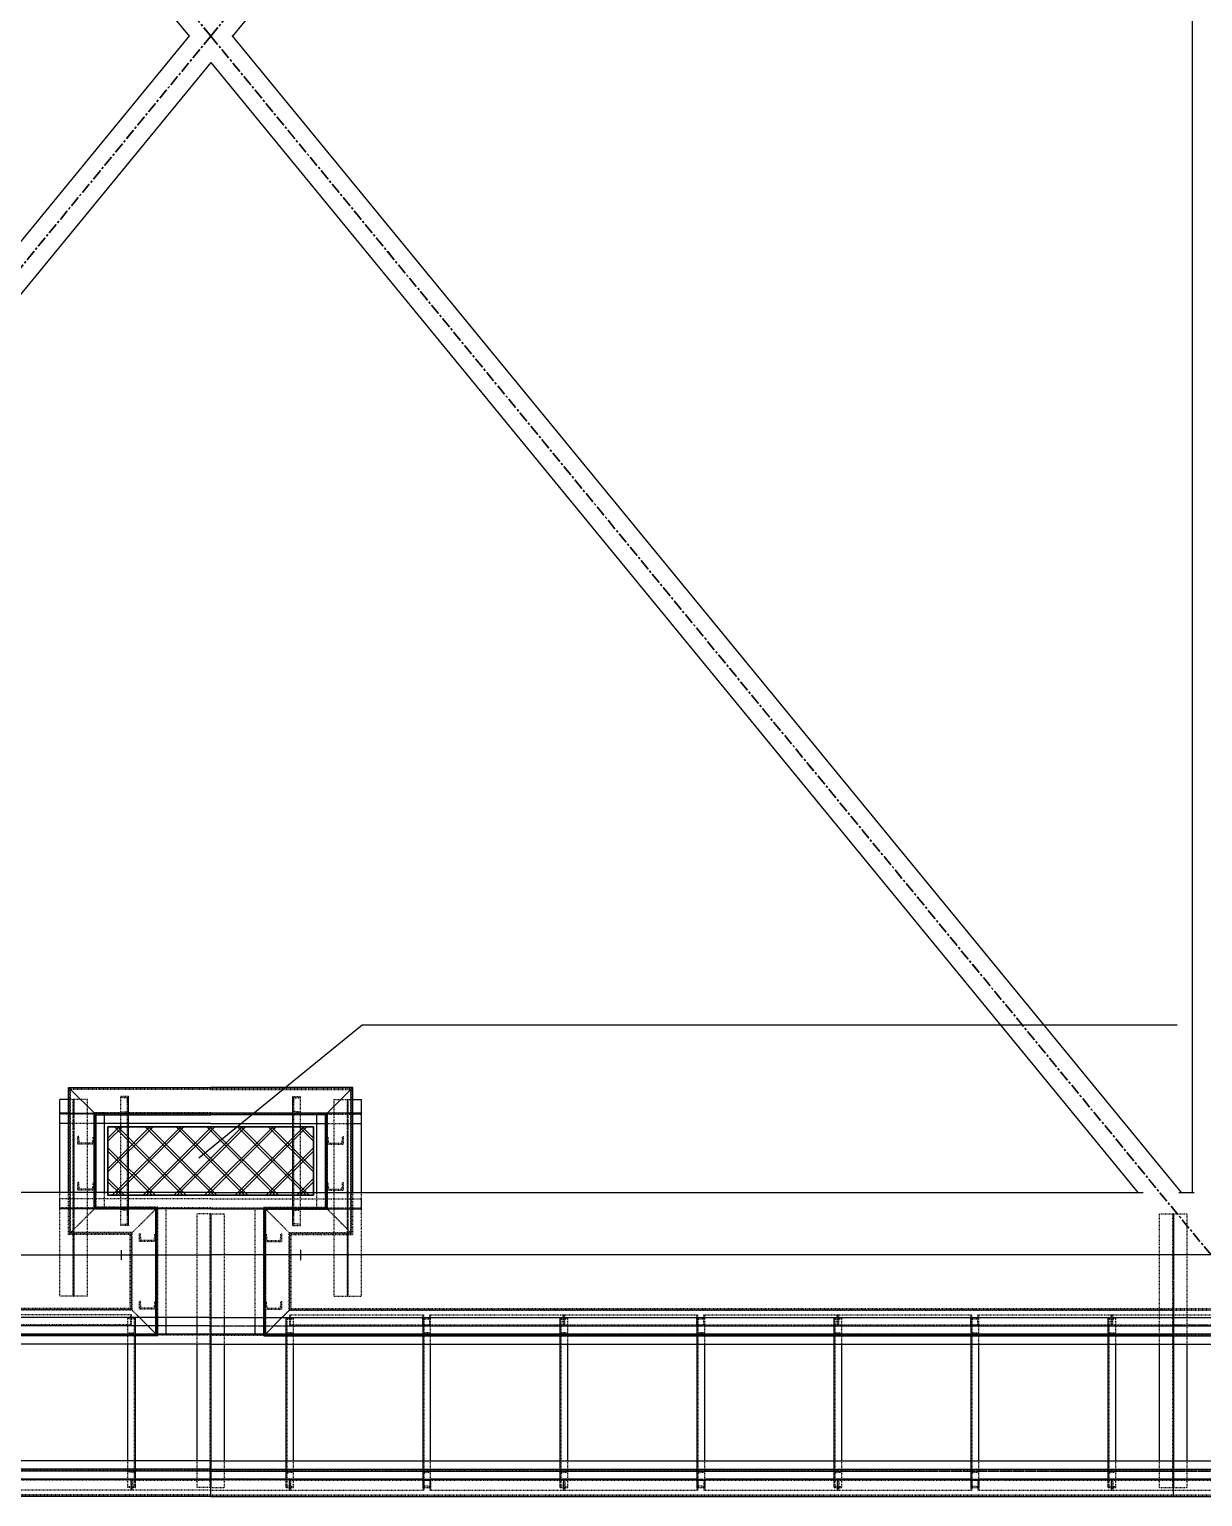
# Model space of a CAD drawing. Header units: millimetres. Extents: x 5143 to 30813, y 232 to 21408.
# Drawn here: x 17503 to 18359, y 15564 to 16635 of the extents above; entities that cross this region are included whole.
import ezdxf

# ---------------------------------------------------------------- set-up
doc = ezdxf.new("R2010")
doc.units = ezdxf.units.MM
doc.header["$LTSCALE"] = 0.25
for name, pattern in [('CENTER', [50.8, 31.75, -6.35, 6.35, -6.35]), ('HIDDEN', [9.525, 6.35, -3.175]), ('XKITLINE00', [0]), ('XKITLINE02', [4, 2, -2]), ('XKITLINE03', [6, 3, -1, 1, -1])]:
    doc.linetypes.add(name, pattern=pattern)
doc.styles.add('ROMANS', font='romans.shx')
doc.dimstyles.new('MD300', dxfattribs={"dimtxt": 2.5, "dimasz": 2.5, "dimexe": 1, "dimexo": 1, "dimgap": 0.5, "dimtad": 1, "dimdec": 1, "dimlfac": 50, "dimrnd": 0.5, "dimdsep": 46, "dimtxsty": 'ROMANS', "dimcen": 1, "dimclrd": 146, "dimclre": 146, "dimclrt": 30, "dimadec": 1, "dimazin": 2, "dimtfac": 1, "dimtdec": 1, "dimtmove": 0, "dimatfit": 1, "dimfxl": 1, "dimtolj": 1, "dimtzin": 0, "dimlwd": -1, "dimlwe": -1, "dimarcsym": 0})

msp = doc.modelspace()

# ---------------------------------------------------------------- hatches: boundary and pattern name
h = msp.add_hatch()
h.set_pattern_fill('ANSI37', color=1, scale=5, style=0)
h.set_pattern_definition([(315, (-48965.991, 18268.052), (-11.22532, -11.22532), []), (225, (-48965.991, 18268.052), (-11.22532, 11.22532), [])])
h.paths.add_polyline_path([(17710, 15783.9), (17710, 15833.9), (17560, 15833.9), (17560, 15783.9)])
h = msp.add_hatch()
h.set_pattern_fill('ANSI37', color=1, scale=5, style=0)
h.set_pattern_definition([(225, (84235.982, 18268.052), (11.22532, -11.22532), []), (315, (84235.982, 18268.052), (11.22532, 11.22532), [])])
h.paths.add_polyline_path([(17560, 15783.9), (17560, 15833.9), (17710, 15833.9), (17710, 15783.9)])

# ---------------------------------------------------------------- linework, layer by layer
at = {"color": 8, "linetype": 'CENTER'}
for p, q in [((16905, 17520), (17635, 16630.1)), ((17635, 16630.1), (16905, 17520)), ((18365, 17520), (17635, 16630.1)), ((17635, 16630.1), (18365, 17520)), ((16905, 15740.3), (17635, 16630.1)), ((17635, 16630.1), (16905, 15740.3)), ((18365, 15740.3), (17635, 16630.1)), ((17635, 16630.1), (18365, 15740.3)), ((14995, 15740.3), (17635, 15740.3)), ((15025, 15740.3), (17635, 15740.3)), ((16815, 15740.3), (17635, 15740.3)), ((17569.6, 15743.8), (17569.6, 15736.8)), ((20275, 15740.3), (17635, 15740.3)), ((18455, 15740.3), (17635, 15740.3)), ((20245, 15740.3), (17635, 15740.3)), ((17700.4, 15743.8), (17700.4, 15736.8))]:
    msp.add_line(p, q, dxfattribs=at)
at = {"color": 8, "linetype": 'XKITLINE00'}
for p, q in [((16918.6, 17484.1), (17619.2, 16630.1)), ((16918.6, 17484.1), (17619.2, 16630.1)), ((18351.3, 17484.1), (17650.8, 16630.1)), ((18351.3, 17484.1), (17650.8, 16630.1)), ((18351.3, 16860.1), (18351.3, 15786)), ((17619.5, 16630.5), (16926.7, 15786)), ((17619.5, 16630.5), (16926.7, 15786)), ((17650.5, 16630.5), (18343.3, 15786)), ((17650.5, 16630.5), (18343.3, 15786)), ((17635, 16610.9), (16958.2, 15786)), ((17635, 16610.9), (16958.2, 15786)), ((17635, 16610.9), (18311.7, 15786)), ((17635, 16610.9), (18311.7, 15786)), ((17635, 15786), (16954.6, 15786)), ((17635, 15786), (18315.4, 15786)), ((18341.4, 15786), (18352.8, 15786)), ((17635, 15694.6), (14995, 15694.6)), ((17635, 15694.6), (20275, 15694.6))]:
    msp.add_line(p, q, dxfattribs=at)
at = {"color": 146}
msp.add_line((17745.4, 15908.3), (18340.3, 15908.3), dxfattribs=at)
at = {"color": 7, "linetype": 'XKITLINE00'}
for p, q in [((17525, 15843.9), (17525, 15853.9)), ((17531.3, 15853.9), (17525, 15853.9)), ((17551.3, 15842.6), (17531.3, 15862.6)), ((17531.3, 15862.6), (17635, 15862.6)), ((17551.3, 15842.6), (17531.3, 15862.6)), ((17531.3, 15786), (17531.3, 15862.6)), ((17738.7, 15862.6), (17635, 15862.6)), ((17718.7, 15842.6), (17738.7, 15862.6)), ((17718.7, 15842.6), (17738.7, 15862.6)), ((17738.7, 15786), (17738.7, 15862.6)), ((17738.7, 15853.9), (17745, 15853.9)), ((17745, 15843.9), (17745, 15853.9)), ((17525, 15836.4), (17525, 15843.9)), ((17531.3, 15843.9), (17525, 15843.9)), ((17551.3, 15842.6), (17635, 15842.6)), ((17551.3, 15786), (17551.3, 15842.6)), ((17557.5, 15786), (17557.5, 15842.6)), ((17718.7, 15842.6), (17635, 15842.6)), ((17712.5, 15786), (17712.5, 15842.6)), ((17718.7, 15786), (17718.7, 15842.6)), ((17738.7, 15843.9), (17745, 15843.9)), ((17745, 15836.4), (17745, 15843.9)), ((17531.3, 15836.4), (17525, 15836.4)), ((17525, 15786), (17525, 15836.4)), ((17635, 15836.4), (17551.3, 15836.4)), ((17635, 15833.9), (17560, 15833.9)), ((17560, 15786), (17560, 15833.9)), ((17569.5, 15833.9), (17569.5, 15836.4)), ((17575, 15833.9), (17575, 15836.4)), ((17635, 15836.4), (17718.7, 15836.4)), ((17635, 15833.9), (17710, 15833.9)), ((17695, 15833.9), (17695, 15836.4)), ((17700.5, 15833.9), (17700.5, 15836.4)), ((17710, 15786), (17710, 15833.9)), ((17738.7, 15836.4), (17745, 15836.4)), ((17745, 15786), (17745, 15836.4)), ((17596.3, 15681.3), (17583, 15694.6)), ((17596.3, 15681.3), (17583, 15694.6)), ((17596.3, 15681.3), (17596.3, 15694.6)), ((17602.5, 15682.6), (17602.5, 15694.6)), ((17625, 15682.6), (17625, 15694.6)), ((17625, 15682.6), (17625, 15694.6)), ((17645, 15682.6), (17645, 15694.6)), ((17645, 15682.6), (17645, 15694.6)), ((17667.5, 15682.6), (17667.5, 15694.6)), ((17673.7, 15681.3), (17687, 15694.6)), ((17673.7, 15681.3), (17673.7, 15694.6)), ((17673.7, 15681.3), (17687, 15694.6)), ((18337.5, 15681.3), (18337.5, 15694.6)), ((18337.5, 15681.3), (18337.5, 15694.6)), ((17635, 15682.6), (17596.3, 15682.6)), ((17602.5, 15682.6), (17596.3, 15682.6)), ((17635, 15675.1), (17635, 15682.6)), ((17635, 15675.1), (17635, 15682.6)), ((17635, 15675.1), (17635, 15682.6)), ((17635, 15675.1), (17635, 15682.6)), ((17635, 15682.6), (17673.7, 15682.6)), ((17667.5, 15682.6), (17673.7, 15682.6)), ((17596.3, 15681.3), (16932.5, 15681.3)), ((17635, 15675.1), (16932.5, 15675.1)), ((17574.5, 15590.1), (17574.5, 15675.1)), ((17580, 15590.1), (17580, 15675.1)), ((17625, 15590.1), (17625, 15675.1)), ((17625, 15590.1), (17625, 15675.1)), ((17635, 15675.1), (18337.5, 15675.1)), ((17645, 15590.1), (17645, 15675.1)), ((17645, 15590.1), (17645, 15675.1)), ((17673.7, 15681.3), (18337.5, 15681.3)), ((17690, 15590.1), (17690, 15675.1)), ((17695.5, 15590.1), (17695.5, 15675.1)), ((17790, 15590.1), (17790, 15675.1)), ((17795.5, 15590.1), (17795.5, 15675.1)), ((17890, 15590.1), (17890, 15675.1)), ((17895.5, 15590.1), (17895.5, 15675.1)), ((17990, 15590.1), (17990, 15675.1)), ((17995.5, 15590.1), (17995.5, 15675.1)), ((18090, 15590.1), (18090, 15675.1)), ((18095.5, 15590.1), (18095.5, 15675.1)), ((18190, 15590.1), (18190, 15675.1)), ((18195.5, 15590.1), (18195.5, 15675.1)), ((18290, 15590.1), (18290, 15675.1)), ((18295.5, 15590.1), (18295.5, 15675.1)), ((18327.5, 15590.1), (18327.5, 15675.1)), ((18337.5, 15675.1), (18337.5, 15681.3)), ((18337.5, 15681.3), (18937.5, 15681.3)), ((18337.5, 15675.1), (18337.5, 15681.3)), ((18337.5, 15675.1), (18937.5, 15675.1)), ((18347.5, 15590.1), (18347.5, 15675.1)), ((17635, 15590.1), (16932.5, 15590.1)), ((17635, 15583.9), (17635, 15590.1)), ((17635, 15583.9), (17635, 15590.1)), ((17635, 15583.9), (17635, 15590.1)), ((17635, 15583.9), (17635, 15590.1)), ((17635, 15590.1), (18337.5, 15590.1)), ((18337.5, 15583.9), (18337.5, 15590.1)), ((18337.5, 15590.1), (18937.5, 15590.1)), ((18337.5, 15583.9), (18337.5, 15590.1)), ((17635, 15583.9), (16932.5, 15583.9)), ((17635, 15563.9), (17635, 15583.9)), ((17635, 15563.9), (17635, 15583.9)), ((17635, 15563.9), (17635, 15583.9)), ((17635, 15563.9), (17635, 15583.9)), ((17635, 15583.9), (18337.5, 15583.9)), ((18337.5, 15563.9), (18337.5, 15583.9)), ((18337.5, 15583.9), (18937.5, 15583.9)), ((18337.5, 15563.9), (18337.5, 15583.9)), ((17635, 15563.9), (16932.5, 15563.9)), ((17635, 15563.9), (18337.5, 15563.9)), ((18337.5, 15563.9), (18937.5, 15563.9))]:
    msp.add_line(p, q, dxfattribs=at)
at = {"color": 3, "linetype": 'XKITLINE02'}
for p, q in [((17545, 15853.9), (17531.3, 15853.9)), ((17635, 15861.8), (17532.2, 15861.8)), ((17532.2, 15756.1), (17532.2, 15861.8)), ((17635, 15861.2), (17532.7, 15861.2)), ((17532.7, 15756.6), (17532.7, 15861.2)), ((17534.7, 15710.3), (17534.7, 15853.9)), ((17535.3, 15710.3), (17535.3, 15853.9)), ((17545, 15710.3), (17545, 15853.9)), ((17575, 15855.9), (17569.5, 15855.9)), ((17569.5, 15855.2), (17569.5, 15855.9)), ((17569.5, 15761.9), (17569.5, 15855.9)), ((17575, 15855.9), (17569.5, 15855.9)), ((17574.3, 15854.9), (17569.5, 15855.2)), ((17574.3, 15761.9), (17574.3, 15855.9)), ((17574.3, 15845), (17574.3, 15854.9)), ((17575, 15843.9), (17575, 15855.9)), ((17575, 15770.6), (17575, 15855.9)), ((17635, 15861.8), (17737.8, 15861.8)), ((17635, 15861.2), (17737.3, 15861.2)), ((17695, 15855.9), (17700.5, 15855.9)), ((17695, 15843.9), (17695, 15855.9)), ((17695, 15770.6), (17695, 15855.9)), ((17695, 15855.9), (17700.5, 15855.9)), ((17695.7, 15761.9), (17695.7, 15855.9)), ((17695.7, 15854.9), (17700.5, 15855.2)), ((17695.7, 15845), (17695.7, 15854.9)), ((17700.5, 15855.2), (17700.5, 15855.9)), ((17700.5, 15761.9), (17700.5, 15855.9)), ((17725, 15710.3), (17725, 15853.9)), ((17725, 15853.9), (17738.7, 15853.9)), ((17734.7, 15710.3), (17734.7, 15853.9)), ((17735.3, 15710.3), (17735.3, 15853.9)), ((17737.3, 15756.6), (17737.3, 15861.2)), ((17737.8, 15756.1), (17737.8, 15861.8)), ((17525, 15836.4), (17525, 15843.9)), ((17635, 15843.1), (17525, 15843.1)), ((17531.3, 15843.9), (17635, 15843.9)), ((17635, 15844), (17549.9, 15844)), ((17549.9, 15773.8), (17549.9, 15844)), ((17550, 15773.9), (17550, 15843.9)), ((17557.5, 15843.9), (17550, 15843.9)), ((17635, 15843.5), (17550.5, 15843.5)), ((17550.5, 15774.4), (17550.5, 15843.5)), ((17550.8, 15773.9), (17550.8, 15843.9)), ((17557.5, 15842.6), (17557.5, 15843.9)), ((17569.5, 15844.6), (17574.3, 15845)), ((17569.5, 15843.9), (17569.5, 15844.6)), ((17575, 15843.9), (17569.5, 15843.9)), ((17635, 15844), (17720.1, 15844)), ((17738.7, 15843.9), (17635, 15843.9)), ((17635, 15843.5), (17719.5, 15843.5)), ((17635, 15843.1), (17745, 15843.1)), ((17695, 15843.9), (17700.5, 15843.9)), ((17700.5, 15844.6), (17695.7, 15845)), ((17700.5, 15843.9), (17700.5, 15844.6)), ((17712.5, 15842.6), (17712.5, 15843.9)), ((17712.5, 15843.9), (17720, 15843.9)), ((17719.1, 15773.9), (17719.1, 15843.9)), ((17719.5, 15774.4), (17719.5, 15843.5)), ((17720, 15773.9), (17720, 15843.9)), ((17720.1, 15773.8), (17720.1, 15844)), ((17745, 15836.4), (17745, 15843.9)), ((17551.3, 15836.4), (17531.3, 15836.4)), ((17569.5, 15761.9), (17569.5, 15833.9)), ((17575, 15761.9), (17575, 15833.9)), ((17695, 15761.9), (17695, 15833.9)), ((17700.5, 15761.9), (17700.5, 15833.9)), ((17718.7, 15836.4), (17738.7, 15836.4)), ((17538.7, 15826.7), (17538, 15826.7)), ((17538, 15821.2), (17538, 15826.7)), ((17550, 15821.2), (17538, 15821.2)), ((17539.1, 15821.9), (17538.7, 15826.7)), ((17548.9, 15821.9), (17539.1, 15821.9)), ((17548.9, 15821.9), (17549.3, 15826.7)), ((17550, 15826.7), (17549.3, 15826.7)), ((17550, 15821.2), (17550, 15826.7)), ((17720, 15821.2), (17720, 15826.7)), ((17720, 15826.7), (17720.7, 15826.7)), ((17720, 15821.2), (17732, 15821.2)), ((17721.1, 15821.9), (17720.7, 15826.7)), ((17721.1, 15821.9), (17730.9, 15821.9)), ((17730.9, 15821.9), (17731.3, 15826.7)), ((17731.3, 15826.7), (17732, 15826.7)), ((17732, 15821.2), (17732, 15826.7)), ((17538.7, 15793.2), (17538, 15793.2)), ((17538, 15787.7), (17538, 15793.2)), ((17539.1, 15788.4), (17538.7, 15793.2)), ((17548.9, 15788.4), (17549.3, 15793.2)), ((17550, 15793.2), (17549.3, 15793.2)), ((17550, 15787.7), (17550, 15793.2)), ((17720, 15787.7), (17720, 15793.2)), ((17720, 15793.2), (17720.7, 15793.2)), ((17721.1, 15788.4), (17720.7, 15793.2)), ((17730.9, 15788.4), (17731.3, 15793.2)), ((17731.3, 15793.2), (17732, 15793.2)), ((17732, 15787.7), (17732, 15793.2)), ((17525, 15710.3), (17525, 15786)), ((17635, 15781.4), (17525, 15781.4)), ((17525, 15773.9), (17525, 15781.4)), ((17531.3, 15755.2), (17531.3, 15786)), ((17550, 15787.7), (17538, 15787.7)), ((17548.9, 15788.4), (17539.1, 15788.4)), ((17551.3, 15775.2), (17551.3, 15786)), ((17557.5, 15773.9), (17557.5, 15786)), ((17560, 15783.9), (17560, 15786)), ((17635, 15783.9), (17560, 15783.9)), ((17635, 15783.9), (17710, 15783.9)), ((17635, 15781.4), (17745, 15781.4)), ((17710, 15783.9), (17710, 15786)), ((17712.5, 15773.9), (17712.5, 15786)), ((17718.7, 15775.2), (17718.7, 15786)), ((17720, 15787.7), (17732, 15787.7)), ((17721.1, 15788.4), (17730.9, 15788.4)), ((17738.7, 15755.2), (17738.7, 15786)), ((17745, 15710.3), (17745, 15786)), ((17745, 15773.9), (17745, 15781.4)), ((17635, 15774.8), (17525, 15774.8)), ((17635, 15773.9), (17525, 15773.9)), ((17531.3, 15755.2), (17551.3, 15775.2)), ((17537.6, 15761.5), (17551.3, 15775.2)), ((17594.9, 15773.8), (17549.9, 15773.8)), ((17557.5, 15773.9), (17550, 15773.9)), ((17595.5, 15774.4), (17550.5, 15774.4)), ((17596.3, 15775.2), (17551.3, 15775.2)), ((17575, 15773.9), (17569.5, 15773.9)), ((17569.5, 15773.2), (17569.5, 15773.9)), ((17574.3, 15772.9), (17569.5, 15773.2)), ((17574.3, 15763), (17574.3, 15772.9)), ((17575, 15761.9), (17575, 15773.9)), ((17576.3, 15755.2), (17596.3, 15775.2)), ((17582.6, 15761.5), (17596.3, 15775.2)), ((17594.9, 15682.6), (17594.9, 15773.8)), ((17595, 15682.6), (17595, 15773.9)), ((17602.5, 15773.9), (17595, 15773.9)), ((17595.5, 15682.1), (17595.5, 15774.4)), ((17595.8, 15682.6), (17595.8, 15773.9)), ((17596.3, 15681.3), (17596.3, 15775.2)), ((17602.5, 15694.6), (17602.5, 15773.9)), ((17635, 15770.3), (17625, 15770.3)), ((17625, 15675.1), (17625, 15770.3)), ((17635, 15770.3), (17625, 15770.3)), ((17625, 15675.1), (17625, 15770.3)), ((17634.7, 15570.6), (17634.7, 15770.3)), ((17634.7, 15570.6), (17634.7, 15770.3)), ((17634.7, 15570.6), (17634.7, 15770.3)), ((17634.7, 15570.6), (17634.7, 15770.3)), ((17635, 15774.8), (17745, 15774.8)), ((17635, 15773.9), (17745, 15773.9)), ((17635, 15770.3), (17645, 15770.3)), ((17635, 15770.3), (17645, 15770.3)), ((17635.3, 15570.6), (17635.3, 15770.3)), ((17635.3, 15570.6), (17635.3, 15770.3)), ((17635.3, 15570.6), (17635.3, 15770.3)), ((17635.3, 15570.6), (17635.3, 15770.3)), ((17645, 15675.1), (17645, 15770.3)), ((17645, 15675.1), (17645, 15770.3)), ((17667.5, 15694.6), (17667.5, 15773.9)), ((17667.5, 15773.9), (17675, 15773.9)), ((17693.7, 15755.2), (17673.7, 15775.2)), ((17673.7, 15775.2), (17718.7, 15775.2)), ((17687.4, 15761.5), (17673.7, 15775.2)), ((17673.7, 15681.3), (17673.7, 15775.2)), ((17674.1, 15682.6), (17674.1, 15773.9)), ((17674.5, 15774.4), (17719.5, 15774.4)), ((17674.5, 15682.1), (17674.5, 15774.4)), ((17675, 15682.6), (17675, 15773.9)), ((17675.1, 15773.8), (17720.1, 15773.8)), ((17675.1, 15682.6), (17675.1, 15773.8)), ((17695, 15773.9), (17700.5, 15773.9)), ((17695, 15761.9), (17695, 15773.9)), ((17695.7, 15772.9), (17700.5, 15773.2)), ((17695.7, 15763), (17695.7, 15772.9)), ((17700.5, 15773.2), (17700.5, 15773.9)), ((17712.5, 15773.9), (17720, 15773.9)), ((17738.7, 15755.2), (17718.7, 15775.2)), ((17732.4, 15761.5), (17718.7, 15775.2)), ((18327.5, 15770.3), (18347.5, 15770.3)), ((18327.5, 15570.6), (18327.5, 15770.3)), ((18337.2, 15570.6), (18337.2, 15770.3)), ((18337.8, 15570.6), (18337.8, 15770.3)), ((18347.5, 15675.1), (18347.5, 15770.3)), ((17531.3, 15755.2), (17542.3, 15766.2)), ((17569.5, 15762.6), (17574.3, 15763)), ((17569.5, 15761.9), (17569.5, 15762.6)), ((17575, 15761.9), (17569.5, 15761.9)), ((17575, 15761.9), (17569.5, 15761.9)), ((17576.3, 15755.2), (17587.3, 15766.2)), ((17693.7, 15755.2), (17682.7, 15766.2)), ((17695, 15761.9), (17700.5, 15761.9)), ((17695, 15761.9), (17700.5, 15761.9)), ((17700.5, 15762.6), (17695.7, 15763)), ((17700.5, 15761.9), (17700.5, 15762.6)), ((17738.7, 15755.2), (17727.6, 15766.2)), ((17576.3, 15755.2), (17531.3, 15755.2)), ((17577.2, 15756.1), (17532.2, 15756.1)), ((17577.7, 15756.6), (17532.7, 15756.6)), ((17576.3, 15701.3), (17576.3, 15755.2)), ((17577.2, 15700.4), (17577.2, 15756.1)), ((17577.7, 15699.9), (17577.7, 15756.6)), ((17583.7, 15755.7), (17583, 15755.7)), ((17583, 15750.2), (17583, 15755.7)), ((17595, 15750.2), (17583, 15750.2)), ((17584.1, 15750.9), (17583.7, 15755.7)), ((17593.9, 15750.9), (17584.1, 15750.9)), ((17593.9, 15750.9), (17594.3, 15755.7)), ((17595, 15755.7), (17594.3, 15755.7)), ((17595, 15750.2), (17595, 15755.7)), ((17675, 15750.2), (17675, 15755.7)), ((17675, 15755.7), (17675.7, 15755.7)), ((17675, 15750.2), (17687, 15750.2)), ((17676.1, 15750.9), (17675.7, 15755.7)), ((17676.1, 15750.9), (17685.9, 15750.9)), ((17685.9, 15750.9), (17686.3, 15755.7)), ((17686.3, 15755.7), (17687, 15755.7)), ((17687, 15750.2), (17687, 15755.7)), ((17692.3, 15756.6), (17737.3, 15756.6)), ((17692.3, 15699.9), (17692.3, 15756.6)), ((17692.8, 15756.1), (17737.8, 15756.1)), ((17692.8, 15700.4), (17692.8, 15756.1)), ((17693.7, 15755.2), (17738.7, 15755.2)), ((17693.7, 15701.3), (17693.7, 15755.2)), ((17545, 15710.3), (17525, 15710.3)), ((17583.7, 15706.3), (17583, 15706.3)), ((17583, 15700.8), (17583, 15706.3)), ((17584.1, 15701.5), (17583.7, 15706.3)), ((17593.9, 15701.5), (17594.3, 15706.3)), ((17595, 15706.3), (17594.3, 15706.3)), ((17595, 15700.8), (17595, 15706.3)), ((17675, 15700.8), (17675, 15706.3)), ((17675, 15706.3), (17675.7, 15706.3)), ((17676.1, 15701.5), (17675.7, 15706.3)), ((17685.9, 15701.5), (17686.3, 15706.3)), ((17686.3, 15706.3), (17687, 15706.3)), ((17687, 15700.8), (17687, 15706.3)), ((17725, 15710.3), (17745, 15710.3)), ((17576.3, 15701.3), (16932.5, 15701.3)), ((17577.2, 15700.4), (16932.5, 15700.4)), ((17577.7, 15699.9), (16932.5, 15699.9)), ((17577.2, 15696.6), (17479.6, 15696.6)), ((17574.5, 15570.6), (17574.5, 15694.6)), ((17580, 15694.6), (17574.5, 15694.6)), ((17580, 15694.6), (17574.5, 15694.6)), ((17574.5, 15693.9), (17574.5, 15694.6)), ((17579.3, 15693.5), (17574.5, 15693.9)), ((17583, 15694.6), (17576.3, 15701.3)), ((17582.7, 15694.9), (17576.3, 15701.3)), ((17583, 15694.6), (17576.3, 15701.3)), ((17582.7, 15694.9), (17576.3, 15701.3)), ((17576.7, 15689.4), (17576.7, 15696.6)), ((17577.2, 15688.6), (17577.2, 15696.6)), ((17579.3, 15570.6), (17579.3, 15694.6)), ((17579.3, 15683.6), (17579.3, 15693.5)), ((17580, 15570.6), (17580, 15694.6)), ((17580, 15682.6), (17580, 15694.6)), ((17595, 15700.8), (17583, 15700.8)), ((17593.9, 15701.5), (17584.1, 15701.5)), ((17675, 15700.8), (17687, 15700.8)), ((17676.1, 15701.5), (17685.9, 15701.5)), ((17687, 15694.6), (17693.7, 15701.3)), ((17687, 15694.6), (17693.7, 15701.3)), ((17687.3, 15694.9), (17693.7, 15701.3)), ((17687.3, 15694.9), (17693.7, 15701.3)), ((17690, 15570.6), (17690, 15694.6)), ((17690, 15694.6), (17695.5, 15694.6)), ((17690, 15694.6), (17695.5, 15694.6)), ((17690, 15682.6), (17690, 15694.6)), ((17690.7, 15570.6), (17690.7, 15694.6)), ((17690.7, 15693.5), (17695.5, 15693.9)), ((17690.7, 15683.6), (17690.7, 15693.5)), ((17692.3, 15699.9), (18337.5, 15699.9)), ((17692.7, 15696.6), (17790.4, 15696.6)), ((17692.7, 15688.6), (17692.7, 15696.6)), ((17692.8, 15700.4), (18337.5, 15700.4)), ((17693.3, 15689.4), (17693.3, 15696.6)), ((17693.7, 15701.3), (18337.5, 15701.3)), ((17695.5, 15570.6), (17695.5, 15694.6)), ((17695.5, 15693.9), (17695.5, 15694.6)), ((17789.8, 15688.6), (17789.8, 15696.6)), ((17790, 15570.6), (17790, 15694.6)), ((17790, 15694.6), (17795.5, 15694.6)), ((17790, 15694.6), (17795.5, 15694.6)), ((17790, 15682.6), (17790, 15694.6)), ((17790.4, 15689.4), (17790.4, 15696.6)), ((17790.7, 15570.6), (17790.7, 15694.6)), ((17790.7, 15693.5), (17795.5, 15693.9)), ((17790.7, 15683.6), (17790.7, 15693.5)), ((17794.9, 15689.4), (17794.9, 15696.6)), ((17794.9, 15696.6), (17892.7, 15696.6)), ((17795.5, 15688.6), (17795.5, 15696.6)), ((17795.5, 15570.6), (17795.5, 15694.6)), ((17795.5, 15693.9), (17795.5, 15694.6)), ((17890, 15570.6), (17890, 15694.6)), ((17890, 15694.6), (17895.5, 15694.6)), ((17890, 15694.6), (17895.5, 15694.6)), ((17890, 15682.6), (17890, 15694.6)), ((17890.7, 15570.6), (17890.7, 15694.6)), ((17890.7, 15693.5), (17895.5, 15693.9)), ((17890.7, 15683.6), (17890.7, 15693.5)), ((17892.2, 15689.4), (17892.2, 15696.6)), ((17892.7, 15688.6), (17892.7, 15696.6)), ((17892.7, 15696.6), (17990.4, 15696.6)), ((17892.7, 15688.6), (17892.7, 15696.6)), ((17893.3, 15689.4), (17893.3, 15696.6)), ((17895.5, 15570.6), (17895.5, 15694.6)), ((17895.5, 15693.9), (17895.5, 15694.6)), ((17989.8, 15688.6), (17989.8, 15696.6)), ((17990, 15570.6), (17990, 15694.6)), ((17990, 15694.6), (17995.5, 15694.6)), ((17990, 15694.6), (17995.5, 15694.6)), ((17990, 15682.6), (17990, 15694.6)), ((17990.4, 15689.4), (17990.4, 15696.6)), ((17990.7, 15570.6), (17990.7, 15694.6)), ((17990.7, 15693.5), (17995.5, 15693.9)), ((17990.7, 15683.6), (17990.7, 15693.5)), ((17994.9, 15689.4), (17994.9, 15696.6)), ((17994.9, 15696.6), (18092.7, 15696.6)), ((17995.5, 15688.6), (17995.5, 15696.6)), ((17995.5, 15570.6), (17995.5, 15694.6)), ((17995.5, 15693.9), (17995.5, 15694.6)), ((18090, 15570.6), (18090, 15694.6)), ((18090, 15694.6), (18095.5, 15694.6)), ((18090, 15694.6), (18095.5, 15694.6)), ((18090, 15682.6), (18090, 15694.6)), ((18090.7, 15570.6), (18090.7, 15694.6)), ((18090.7, 15693.5), (18095.5, 15693.9)), ((18090.7, 15683.6), (18090.7, 15693.5)), ((18092.2, 15689.4), (18092.2, 15696.6)), ((18092.7, 15688.6), (18092.7, 15696.6)), ((18092.7, 15696.6), (18190.4, 15696.6)), ((18092.7, 15688.6), (18092.7, 15696.6)), ((18093.3, 15689.4), (18093.3, 15696.6)), ((18095.5, 15570.6), (18095.5, 15694.6)), ((18095.5, 15693.9), (18095.5, 15694.6)), ((18189.8, 15688.6), (18189.8, 15696.6)), ((18190, 15570.6), (18190, 15694.6)), ((18190, 15694.6), (18195.5, 15694.6)), ((18190, 15694.6), (18195.5, 15694.6)), ((18190, 15682.6), (18190, 15694.6)), ((18190.4, 15689.4), (18190.4, 15696.6)), ((18190.7, 15570.6), (18190.7, 15694.6)), ((18190.7, 15693.5), (18195.5, 15693.9)), ((18190.7, 15683.6), (18190.7, 15693.5)), ((18194.9, 15689.4), (18194.9, 15696.6)), ((18194.9, 15696.6), (18292.7, 15696.6)), ((18195.5, 15688.6), (18195.5, 15696.6)), ((18195.5, 15570.6), (18195.5, 15694.6)), ((18195.5, 15693.9), (18195.5, 15694.6)), ((18290, 15570.6), (18290, 15694.6)), ((18290, 15694.6), (18295.5, 15694.6)), ((18290, 15694.6), (18295.5, 15694.6)), ((18290, 15682.6), (18290, 15694.6)), ((18290.7, 15570.6), (18290.7, 15694.6)), ((18290.7, 15693.5), (18295.5, 15693.9)), ((18290.7, 15683.6), (18290.7, 15693.5)), ((18292.2, 15689.4), (18292.2, 15696.6)), ((18292.7, 15696.6), (18390.4, 15696.6)), ((18292.7, 15688.6), (18292.7, 15696.6)), ((18292.7, 15688.6), (18292.7, 15696.6)), ((18293.3, 15689.4), (18293.3, 15696.6)), ((18295.5, 15570.6), (18295.5, 15694.6)), ((18295.5, 15693.9), (18295.5, 15694.6)), ((18337.5, 15694.6), (18337.5, 15701.3)), ((18337.5, 15701.3), (18937.5, 15701.3)), ((18337.5, 15694.6), (18337.5, 15701.3)), ((18337.5, 15700.4), (18937.5, 15700.4)), ((18337.5, 15699.9), (18937.5, 15699.9)), ((17596.3, 15682.6), (16932.5, 15682.6)), ((17594.9, 15682.6), (16932.5, 15682.6)), ((17595.5, 15682.1), (16932.5, 15682.1)), ((17576.7, 15689.4), (17474.3, 15689.4)), ((17577.2, 15688.6), (17474.3, 15688.6)), ((17571.4, 15689.4), (17571.4, 15688.6)), ((17574.5, 15683.3), (17579.3, 15683.6)), ((17574.5, 15682.6), (17574.5, 15683.3)), ((17580, 15682.6), (17574.5, 15682.6)), ((17596.3, 15682.6), (17595, 15682.6)), ((17625, 15675.1), (17625, 15682.6)), ((17625, 15675.1), (17625, 15682.6)), ((17645, 15675.1), (17645, 15682.6)), ((17645, 15675.1), (17645, 15682.6)), ((17673.7, 15682.6), (18337.5, 15682.6)), ((17673.7, 15682.6), (17675, 15682.6)), ((17674.5, 15682.1), (18337.5, 15682.1)), ((17675.1, 15682.6), (18337.5, 15682.6)), ((17690, 15682.6), (17695.5, 15682.6)), ((17695.5, 15683.3), (17690.7, 15683.6)), ((17692.7, 15688.6), (17795.6, 15688.6)), ((17693.3, 15689.4), (17795.6, 15689.4)), ((17695.5, 15682.6), (17695.5, 15683.3)), ((17698.6, 15689.4), (17698.6, 15688.6)), ((17789.7, 15689.4), (17789.7, 15688.6)), ((17789.7, 15689.4), (17892.2, 15689.4)), ((17789.7, 15688.6), (17892.7, 15688.6)), ((17790, 15682.6), (17795.5, 15682.6)), ((17795.5, 15683.3), (17790.7, 15683.6)), ((17795.5, 15682.6), (17795.5, 15683.3)), ((17795.6, 15689.4), (17795.6, 15688.6)), ((17886.9, 15689.4), (17886.9, 15688.6)), ((17890, 15688.6), (17892.7, 15688.6)), ((17890, 15682.6), (17895.5, 15682.6)), ((17895.5, 15683.3), (17890.7, 15683.6)), ((17892.7, 15688.6), (17995.6, 15688.6)), ((17893.3, 15689.4), (17995.6, 15689.4)), ((17895.5, 15682.6), (17895.5, 15683.3)), ((17898.6, 15689.4), (17898.6, 15688.6)), ((17989.7, 15689.4), (17989.7, 15688.6)), ((17989.7, 15689.4), (18092.2, 15689.4)), ((17989.7, 15688.6), (18092.7, 15688.6)), ((17990, 15682.6), (17995.5, 15682.6)), ((17995.5, 15683.3), (17990.7, 15683.6)), ((17995.5, 15682.6), (17995.5, 15683.3)), ((17995.6, 15689.4), (17995.6, 15688.6)), ((18086.9, 15689.4), (18086.9, 15688.6)), ((18090, 15688.6), (18092.7, 15688.6)), ((18090, 15682.6), (18095.5, 15682.6)), ((18090.7, 15683.6), (18095.5, 15683.3)), ((18092.7, 15688.6), (18195.6, 15688.6)), ((18093.3, 15689.4), (18195.6, 15689.4)), ((18095.5, 15682.6), (18095.5, 15683.3)), ((18098.6, 15689.4), (18098.6, 15688.6)), ((18189.7, 15689.4), (18189.7, 15688.6)), ((18189.7, 15689.4), (18292.2, 15689.4)), ((18189.7, 15688.6), (18292.7, 15688.6)), ((18190, 15682.6), (18195.5, 15682.6)), ((18190.7, 15683.6), (18195.5, 15683.3)), ((18195.5, 15682.6), (18195.5, 15683.3)), ((18195.6, 15689.4), (18195.6, 15688.6)), ((18286.9, 15689.4), (18286.9, 15688.6)), ((18290, 15688.6), (18292.7, 15688.6)), ((18290, 15682.6), (18295.5, 15682.6)), ((18290.7, 15683.6), (18295.5, 15683.3)), ((18292.7, 15688.6), (18395.6, 15688.6)), ((18293.3, 15689.4), (18395.6, 15689.4)), ((18295.5, 15682.6), (18295.5, 15683.3)), ((18298.6, 15689.4), (18298.6, 15688.6)), ((18337.5, 15689.4), (18395.6, 15689.4)), ((18337.5, 15688.6), (18389.8, 15688.6)), ((18337.5, 15682.6), (18937.5, 15682.6)), ((18337.5, 15681.3), (18337.5, 15682.6)), ((18337.5, 15682.6), (18937.5, 15682.6)), ((18337.5, 15681.3), (18337.5, 15682.6)), ((18337.5, 15682.1), (18937.5, 15682.1)), ((17635, 15681.7), (16932.5, 15681.7)), ((17635, 15681.7), (18337.5, 15681.7)), ((18337.5, 15681.7), (18937.5, 15681.7)), ((17574.5, 15570.6), (17574.5, 15590.1)), ((17580, 15570.6), (17580, 15590.1)), ((17625, 15570.6), (17625, 15590.1)), ((17625, 15570.6), (17625, 15590.1)), ((17645, 15570.6), (17645, 15590.1)), ((17645, 15570.6), (17645, 15590.1)), ((17690, 15570.6), (17690, 15590.1)), ((17695.5, 15570.6), (17695.5, 15590.1)), ((17790, 15570.6), (17790, 15590.1)), ((17795.5, 15570.6), (17795.5, 15590.1)), ((17890, 15570.6), (17890, 15590.1)), ((17895.5, 15570.6), (17895.5, 15590.1)), ((17990, 15570.6), (17990, 15590.1)), ((17995.5, 15570.6), (17995.5, 15590.1)), ((18090, 15570.6), (18090, 15590.1)), ((18095.5, 15570.6), (18095.5, 15590.1)), ((18190, 15570.6), (18190, 15590.1)), ((18195.5, 15570.6), (18195.5, 15590.1)), ((18290, 15570.6), (18290, 15590.1)), ((18295.5, 15570.6), (18295.5, 15590.1)), ((18327.5, 15570.6), (18327.5, 15590.1)), ((18347.5, 15570.6), (18347.5, 15590.1)), ((17635, 15583.4), (16932.5, 15583.4)), ((17635, 15583), (16932.5, 15583)), ((17635, 15582.6), (16932.5, 15582.6)), ((17635, 15582.5), (16932.5, 15582.5)), ((17577.2, 15576.6), (17474.3, 15576.6)), ((17576.7, 15575.8), (17474.3, 15575.8)), ((17571.4, 15576.6), (17571.4, 15575.8)), ((17580, 15582.6), (17574.5, 15582.6)), ((17574.5, 15581.9), (17574.5, 15582.6)), ((17579.3, 15581.5), (17574.5, 15581.9)), ((17576.7, 15575.8), (17576.7, 15568.6)), ((17577.2, 15576.6), (17635, 15576.6)), ((17577.2, 15568.6), (17577.2, 15576.6)), ((17577.2, 15568.6), (17577.2, 15576.6)), ((17577.8, 15575.8), (17635, 15575.8)), ((17577.8, 15575.8), (17577.8, 15568.6)), ((17579.3, 15571.6), (17579.3, 15581.5)), ((17580, 15570.6), (17580, 15582.6)), ((17582.6, 15576.6), (17582.6, 15575.8)), ((17635, 15582.6), (17635, 15583.9)), ((17635, 15582.6), (17635, 15583.9)), ((17635, 15582.6), (17635, 15583.9)), ((17635, 15582.6), (17635, 15583.9)), ((17635, 15583.4), (18337.5, 15583.4)), ((17635, 15583), (18337.5, 15583)), ((17635, 15582.6), (18337.5, 15582.6)), ((17635, 15582.5), (18337.5, 15582.5)), ((17692.7, 15576.6), (17635, 15576.6)), ((17692.2, 15575.8), (17635, 15575.8)), ((17687.4, 15576.6), (17687.4, 15575.8)), ((17690, 15582.6), (17695.5, 15582.6)), ((17690, 15570.6), (17690, 15582.6)), ((17690.7, 15581.5), (17695.5, 15581.9)), ((17690.7, 15571.6), (17690.7, 15581.5)), ((17692.2, 15575.8), (17692.2, 15568.6)), ((17692.7, 15568.6), (17692.7, 15576.6)), ((17692.7, 15576.6), (17795.6, 15576.6)), ((17692.7, 15568.6), (17692.7, 15576.6)), ((17693.3, 15575.8), (17795.6, 15575.8)), ((17693.3, 15575.8), (17693.3, 15568.6)), ((17695.5, 15581.9), (17695.5, 15582.6)), ((17698.6, 15576.6), (17698.6, 15575.8)), ((17789.7, 15576.6), (17892.7, 15576.6)), ((17789.7, 15576.6), (17789.7, 15575.8)), ((17789.7, 15575.8), (17892.2, 15575.8)), ((17789.8, 15576.6), (17789.8, 15568.6)), ((17790, 15582.6), (17795.5, 15582.6)), ((17790, 15570.6), (17790, 15582.6)), ((17790.4, 15575.8), (17790.4, 15568.6)), ((17790.7, 15581.5), (17795.5, 15581.9)), ((17790.7, 15571.6), (17790.7, 15581.5)), ((17794.9, 15575.8), (17794.9, 15568.6)), ((17795.5, 15581.9), (17795.5, 15582.6)), ((17795.5, 15576.6), (17795.5, 15568.6)), ((17795.6, 15576.6), (17795.6, 15575.8)), ((17886.9, 15576.6), (17886.9, 15575.8)), ((17890, 15582.6), (17895.5, 15582.6)), ((17890, 15570.6), (17890, 15582.6)), ((17890.7, 15581.5), (17895.5, 15581.9)), ((17890.7, 15571.6), (17890.7, 15581.5)), ((17892.2, 15575.8), (17892.2, 15568.6)), ((17892.7, 15576.6), (17995.6, 15576.6)), ((17892.7, 15568.6), (17892.7, 15576.6)), ((17892.7, 15568.6), (17892.7, 15576.6)), ((17893.3, 15575.8), (17995.6, 15575.8)), ((17893.3, 15575.8), (17893.3, 15568.6)), ((17895.5, 15581.9), (17895.5, 15582.6)), ((17898.6, 15576.6), (17898.6, 15575.8)), ((17989.7, 15576.6), (18092.7, 15576.6)), ((17989.7, 15576.6), (17989.7, 15575.8)), ((17989.7, 15575.8), (18092.2, 15575.8)), ((17989.8, 15576.6), (17989.8, 15568.6)), ((17990, 15582.6), (17995.5, 15582.6)), ((17990, 15570.6), (17990, 15582.6)), ((17990.4, 15575.8), (17990.4, 15568.6)), ((17990.7, 15581.5), (17995.5, 15581.9)), ((17990.7, 15571.6), (17990.7, 15581.5)), ((17994.9, 15575.8), (17994.9, 15568.6)), ((17995.5, 15581.9), (17995.5, 15582.6)), ((17995.5, 15576.6), (17995.5, 15568.6)), ((17995.6, 15576.6), (17995.6, 15575.8)), ((18086.9, 15576.6), (18086.9, 15575.8)), ((18090, 15582.6), (18095.5, 15582.6)), ((18090, 15570.6), (18090, 15582.6)), ((18090.7, 15581.5), (18095.5, 15581.9)), ((18090.7, 15571.6), (18090.7, 15581.5)), ((18092.2, 15575.8), (18092.2, 15568.6)), ((18092.7, 15568.6), (18092.7, 15576.6)), ((18092.7, 15576.6), (18195.6, 15576.6)), ((18092.7, 15568.6), (18092.7, 15576.6)), ((18093.3, 15575.8), (18195.6, 15575.8)), ((18093.3, 15575.8), (18093.3, 15568.6)), ((18095.5, 15581.9), (18095.5, 15582.6)), ((18098.6, 15576.6), (18098.6, 15575.8)), ((18189.7, 15576.6), (18292.7, 15576.6)), ((18189.7, 15576.6), (18189.7, 15575.8)), ((18189.7, 15575.8), (18292.2, 15575.8)), ((18189.8, 15576.6), (18189.8, 15568.6)), ((18190, 15582.6), (18195.5, 15582.6)), ((18190, 15570.6), (18190, 15582.6)), ((18190.4, 15575.8), (18190.4, 15568.6)), ((18190.7, 15581.5), (18195.5, 15581.9)), ((18190.7, 15571.6), (18190.7, 15581.5)), ((18194.9, 15575.8), (18194.9, 15568.6)), ((18195.5, 15581.9), (18195.5, 15582.6)), ((18195.5, 15576.6), (18195.5, 15568.6)), ((18195.6, 15576.6), (18195.6, 15575.8)), ((18286.9, 15576.6), (18286.9, 15575.8)), ((18290, 15582.6), (18295.5, 15582.6)), ((18290, 15570.6), (18290, 15582.6)), ((18290.7, 15581.5), (18295.5, 15581.9)), ((18290.7, 15571.6), (18290.7, 15581.5)), ((18292.2, 15575.8), (18292.2, 15568.6)), ((18292.7, 15576.6), (18395.6, 15576.6)), ((18292.7, 15568.6), (18292.7, 15576.6)), ((18292.7, 15568.6), (18292.7, 15576.6)), ((18293.3, 15575.8), (18395.6, 15575.8)), ((18293.3, 15575.8), (18293.3, 15568.6)), ((18295.5, 15581.9), (18295.5, 15582.6)), ((18298.6, 15576.6), (18298.6, 15575.8)), ((18337.5, 15582.6), (18337.5, 15583.9)), ((18337.5, 15582.6), (18337.5, 15583.9)), ((18337.5, 15583.4), (18937.5, 15583.4)), ((18337.5, 15583), (18937.5, 15583)), ((18337.5, 15582.6), (18937.5, 15582.6)), ((18337.5, 15582.5), (18937.5, 15582.5)), ((17635, 15565.3), (16932.5, 15565.3)), ((17635, 15564.7), (16932.5, 15564.7)), ((17577.2, 15568.6), (17479.6, 15568.6)), ((17574.5, 15571.3), (17579.3, 15571.6)), ((17574.5, 15570.6), (17574.5, 15571.3)), ((17580, 15570.6), (17574.5, 15570.6)), ((17580, 15570.6), (17574.5, 15570.6)), ((17635, 15568.6), (17577.2, 15568.6)), ((17635, 15570.6), (17625, 15570.6)), ((17635, 15570.6), (17625, 15570.6)), ((17635, 15570.6), (17645, 15570.6)), ((17635, 15570.6), (17645, 15570.6)), ((17635, 15568.6), (17692.7, 15568.6)), ((17635, 15565.3), (18337.5, 15565.3)), ((17635, 15564.7), (18337.5, 15564.7)), ((17690, 15570.6), (17695.5, 15570.6)), ((17690, 15570.6), (17695.5, 15570.6)), ((17695.5, 15571.3), (17690.7, 15571.6)), ((17692.7, 15568.6), (17790.4, 15568.6)), ((17695.5, 15570.6), (17695.5, 15571.3)), ((17790, 15570.6), (17795.5, 15570.6)), ((17790, 15570.6), (17795.5, 15570.6)), ((17795.5, 15571.3), (17790.7, 15571.6)), ((17794.9, 15568.6), (17892.7, 15568.6)), ((17795.5, 15570.6), (17795.5, 15571.3)), ((17890, 15570.6), (17895.5, 15570.6)), ((17890, 15570.6), (17895.5, 15570.6)), ((17895.5, 15571.3), (17890.7, 15571.6)), ((17892.7, 15568.6), (17990.4, 15568.6)), ((17895.5, 15570.6), (17895.5, 15571.3)), ((17990, 15570.6), (17995.5, 15570.6)), ((17990, 15570.6), (17995.5, 15570.6)), ((17995.5, 15571.3), (17990.7, 15571.6)), ((17994.9, 15568.6), (18092.7, 15568.6)), ((17995.5, 15570.6), (17995.5, 15571.3)), ((18090, 15570.6), (18095.5, 15570.6)), ((18090, 15570.6), (18095.5, 15570.6)), ((18090.7, 15571.6), (18095.5, 15571.3)), ((18092.7, 15568.6), (18190.4, 15568.6)), ((18095.5, 15570.6), (18095.5, 15571.3)), ((18190, 15570.6), (18195.5, 15570.6)), ((18190, 15570.6), (18195.5, 15570.6)), ((18190.7, 15571.6), (18195.5, 15571.3)), ((18194.9, 15568.6), (18292.7, 15568.6)), ((18195.5, 15570.6), (18195.5, 15571.3)), ((18290, 15570.6), (18295.5, 15570.6)), ((18290, 15570.6), (18295.5, 15570.6)), ((18290.7, 15571.6), (18295.5, 15571.3)), ((18292.7, 15568.6), (18390.4, 15568.6)), ((18295.5, 15570.6), (18295.5, 15571.3)), ((18327.5, 15570.6), (18347.5, 15570.6)), ((18337.5, 15565.3), (18937.5, 15565.3)), ((18337.5, 15564.7), (18937.5, 15564.7))]:
    msp.add_line(p, q, dxfattribs=at)
at = {"color": 1, "linetype": 'XKITLINE03'}
for p, q in [((17535, 15710.3), (17535, 15853.9)), ((17575, 15761.9), (17575, 15855.9)), ((17695, 15761.9), (17695, 15855.9)), ((17735, 15710.3), (17735, 15853.9)), ((17525, 15843.9), (17635, 15843.9)), ((17550, 15773.9), (17550, 15843.9)), ((17745, 15843.9), (17635, 15843.9)), ((17720, 15773.9), (17720, 15843.9)), ((17635, 15773.9), (17525, 15773.9)), ((17595, 15682.6), (17595, 15773.9)), ((17635, 15773.9), (17745, 15773.9)), ((17635, 15770.3), (17635, 15570.6)), ((17635, 15770.3), (17635, 15570.6)), ((17635, 15770.3), (17635, 15570.6)), ((17635, 15770.3), (17635, 15570.6)), ((17675, 15682.6), (17675, 15773.9)), ((18337.5, 15770.3), (18337.5, 15570.6)), ((17580, 15570.6), (17580, 15694.6)), ((17690, 15570.6), (17690, 15694.6)), ((17790, 15570.6), (17790, 15694.6)), ((17890, 15570.6), (17890, 15694.6)), ((17990, 15570.6), (17990, 15694.6)), ((18090, 15570.6), (18090, 15694.6)), ((18190, 15570.6), (18190, 15694.6)), ((18290, 15570.6), (18290, 15694.6)), ((17635, 15688.6), (16932.5, 15688.6)), ((16932.5, 15682.6), (17635, 15682.6)), ((17577.2, 15688.6), (17480.2, 15688.6)), ((17635, 15688.6), (18337.5, 15688.6)), ((18337.5, 15682.6), (17635, 15682.6)), ((17692.7, 15688.6), (17789.8, 15688.6)), ((17795.5, 15688.6), (17892.7, 15688.6)), ((17892.7, 15688.6), (17989.8, 15688.6)), ((17995.5, 15688.6), (18092.7, 15688.6)), ((18092.7, 15688.6), (18189.8, 15688.6)), ((18195.5, 15688.6), (18292.7, 15688.6)), ((18292.7, 15688.6), (18389.8, 15688.6)), ((18337.5, 15688.6), (18937.5, 15688.6)), ((18937.5, 15682.6), (18337.5, 15682.6)), ((17635, 15582.6), (16932.5, 15582.6)), ((17635, 15576.6), (16932.5, 15576.6)), ((17480.2, 15576.6), (17577.2, 15576.6)), ((17577.2, 15576.6), (17635, 15576.6)), ((17635, 15582.6), (18337.5, 15582.6)), ((17692.7, 15576.6), (17635, 15576.6)), ((17635, 15576.6), (18337.5, 15576.6)), ((17789.8, 15576.6), (17692.7, 15576.6)), ((17892.7, 15576.6), (17795.5, 15576.6)), ((17989.8, 15576.6), (17892.7, 15576.6)), ((18092.7, 15576.6), (17995.5, 15576.6)), ((18189.8, 15576.6), (18092.7, 15576.6)), ((18292.7, 15576.6), (18195.5, 15576.6)), ((18389.8, 15576.6), (18292.7, 15576.6)), ((18337.5, 15582.6), (18937.5, 15582.6)), ((18337.5, 15576.6), (18937.5, 15576.6))]:
    msp.add_line(p, q, dxfattribs=at)
at = {"color": 3, "linetype": 'HIDDEN'}
for q in [(17560, 15783.9), (17560, 15783.9), (17710, 15783.9), (17710, 15783.9)]:
    msp.add_line((17635, 15783.9), q, dxfattribs=at)
at = {"color": 1}
for points in [[(17560, 15783.9), (17710, 15783.9), (17710, 15833.9), (17560, 15833.9)], [(17710, 15783.9), (17560, 15783.9), (17560, 15833.9), (17710, 15833.9)]]:
    msp.add_lwpolyline(points, close=True, dxfattribs=at)
at = {"color": 1, "linetype": 'XKITLINE00'}
for centre in [(17535, 15853.9), (17575, 15855.9), (17695, 15855.9), (17735, 15853.9), (17525, 15843.9), (17550, 15843.9), (17575, 15843.9), (17695, 15843.9), (17720, 15843.9), (17745, 15843.9), (17550, 15821.2), (17720, 15821.2), (17550, 15787.7), (17720, 15787.7), (17525, 15773.9), (17550, 15773.9), (17575, 15773.9), (17595, 15773.9), (17635, 15770.3), (17635, 15770.3), (17635, 15770.3), (17635, 15770.3), (17675, 15773.9), (17695, 15773.9), (17720, 15773.9), (17745, 15773.9), (18337.5, 15770.3), (17575, 15761.9), (17695, 15761.9), (17595, 15750.2), (17675, 15750.2), (17535, 15710.3), (17735, 15710.3), (17580, 15694.6), (17595, 15700.8), (17675, 15700.8), (17690, 15694.6), (17790, 15694.6), (17890, 15694.6), (17990, 15694.6), (18090, 15694.6), (18190, 15694.6), (18290, 15694.6), (17577.2, 15688.6), (17580, 15682.6), (17595, 15682.6), (17635, 15688.6), (17635, 15688.6), (17635, 15682.6), (17635, 15682.6), (17635, 15682.6), (17635, 15682.6), (17675, 15682.6), (17690, 15682.6), (17692.7, 15688.6), (17789.8, 15688.6), (17790, 15682.6), (17795.5, 15688.6), (17890, 15682.6), (17892.7, 15688.6), (17892.7, 15688.6), (17989.8, 15688.6), (17990, 15682.6), (17995.5, 15688.6), (18090, 15682.6), (18092.7, 15688.6), (18092.7, 15688.6), (18189.8, 15688.6), (18190, 15682.6), (18195.5, 15688.6), (18290, 15682.6), (18292.7, 15688.6), (18292.7, 15688.6), (18337.5, 15688.6), (18337.5, 15688.6), (18337.5, 15682.6), (18337.5, 15682.6), (17577.2, 15576.6), (17577.2, 15576.6), (17580, 15582.6), (17635, 15582.6), (17635, 15582.6), (17635, 15582.6), (17635, 15582.6), (17635, 15576.6), (17635, 15576.6), (17635, 15576.6), (17635, 15576.6), (17690, 15582.6), (17692.7, 15576.6), (17692.7, 15576.6), (17789.8, 15576.6), (17790, 15582.6), (17795.5, 15576.6), (17890, 15582.6), (17892.7, 15576.6), (17892.7, 15576.6), (17989.8, 15576.6), (17990, 15582.6), (17995.5, 15576.6), (18090, 15582.6), (18092.7, 15576.6), (18092.7, 15576.6), (18189.8, 15576.6), (18190, 15582.6), (18195.5, 15576.6), (18290, 15582.6), (18292.7, 15576.6), (18292.7, 15576.6), (18337.5, 15582.6), (18337.5, 15582.6), (18337.5, 15576.6), (18337.5, 15576.6), (17580, 15570.6), (17635, 15570.6), (17635, 15570.6), (17635, 15570.6), (17635, 15570.6), (17690, 15570.6), (17790, 15570.6), (17890, 15570.6), (17990, 15570.6), (18090, 15570.6), (18190, 15570.6), (18290, 15570.6), (18337.5, 15570.6)]:
    msp.add_circle(centre, 0.05, dxfattribs=at)
at = {"color": 8, "linetype": 'XKITLINE00'}
for centre in [(17569.6, 15743.8), (17569.6, 15736.8), (17635, 15740.3), (17635, 15740.3), (17635, 15740.3), (17635, 15740.3), (17700.4, 15743.8), (17700.4, 15736.8)]:
    msp.add_circle(centre, 0.05, dxfattribs=at)

# ---------------------------------------------------------------- leaders
msp.add_leader([(17626.3, 15811.2), (17745.4, 15908.3)], dimstyle='MD300', override={"dimgap": 0.5, "dimtad": 0})

doc.saveas('drawing.dxf')
